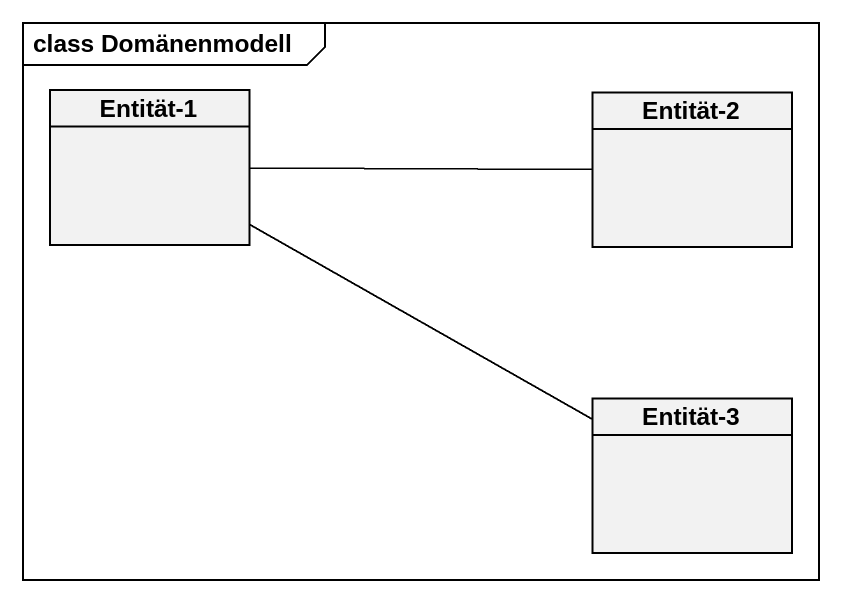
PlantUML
@startuml
mainframe class Domänenmodell
hide circle
hide empty members
class "Entität-1" as Entität_1
class "Entität-2" as Entität_2
class "Entität-3" as Entität_3
Entität_1 -right- Entität_2
Entität_1 -right- Entität_3
@enduml
